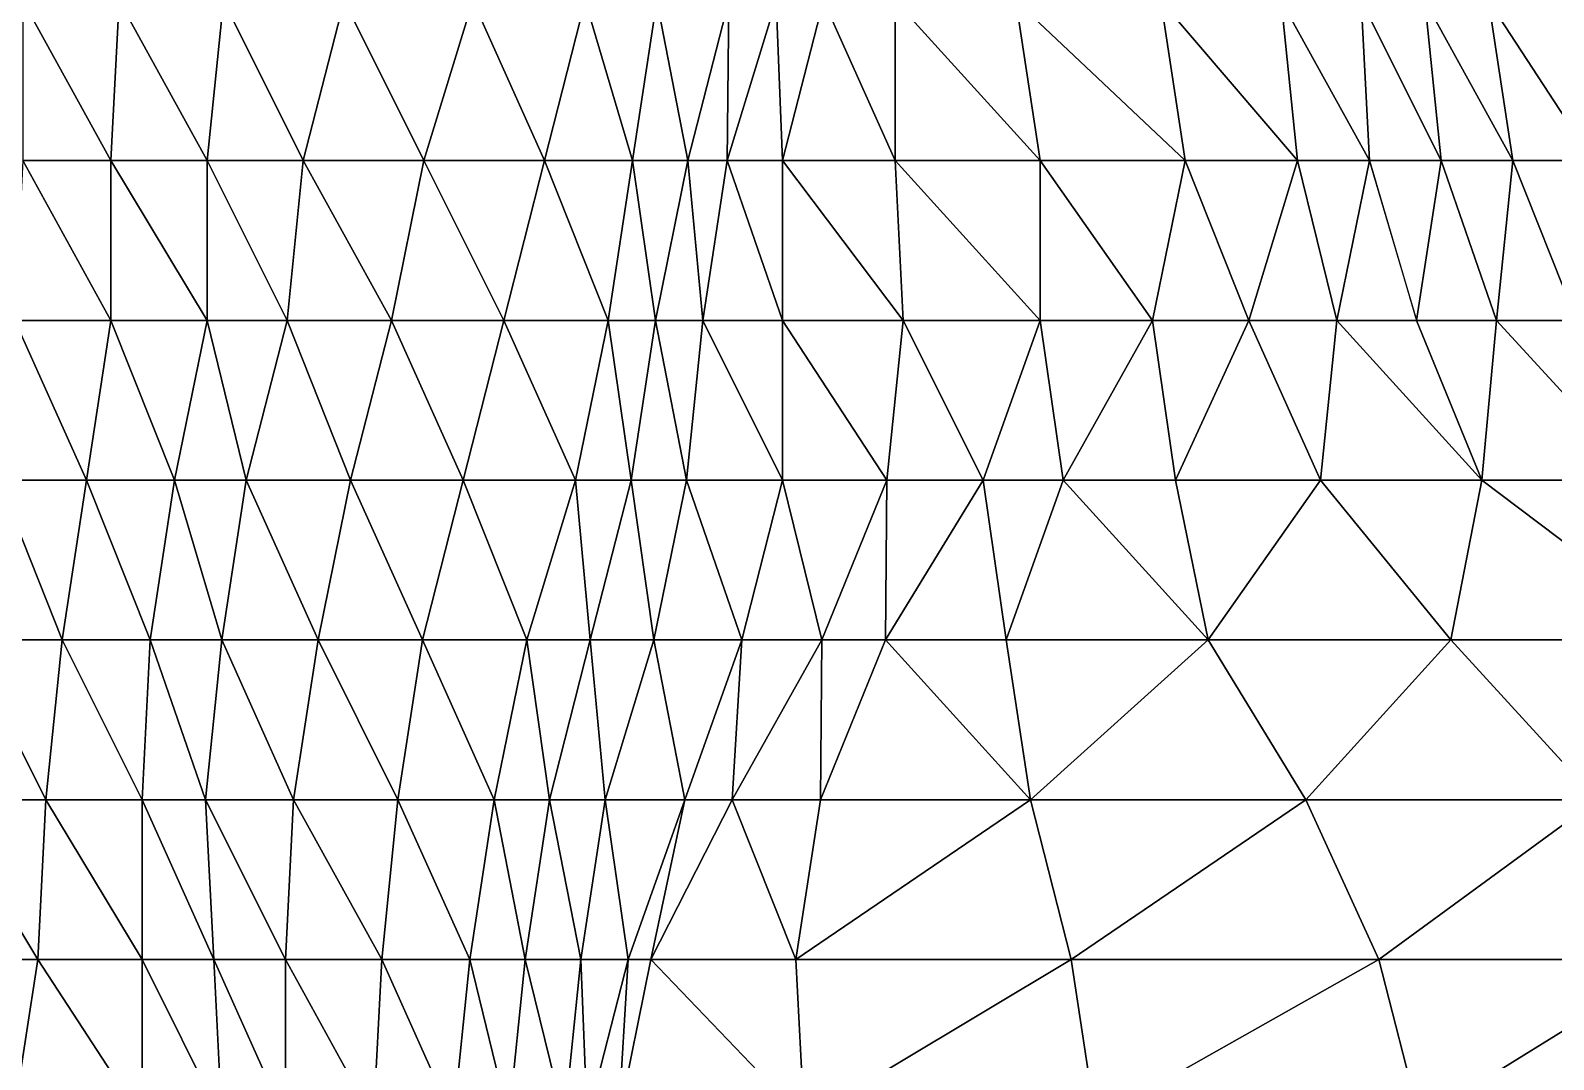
# Model space of a CAD drawing. Header units: metres. Extents: x -137 to 231, y -240 to 234.
# Drawn here: x -48.8 to 8.4, y 122.3 to 160.9 of the extents above; entities that cross this region are included whole.
import ezdxf

# ---------------------------------------------------------------- set-up
doc = ezdxf.new("R2010")
doc.units = ezdxf.units.M

msp = doc.modelspace()

# ---------------------------------------------------------------- linework, layer by layer
for points in [[(-49.102257, 162, -268.52692), (-45.796608, 156, -273.5466), (-45.49095, 162, -273.37012), (-45.490852, 162.0001, -273.37003)], [(-49.102257, 162, -268.52692), (-49.102257, 156, -268.52692), (-45.796608, 156, -273.5466), (-45.79651, 156.0001, -273.5465)], [(-45.49095, 162, -273.37012), (-45.796608, 156, -273.5466), (-42.185287, 156, -278.38983), (-42.18519, 156.0001, -278.38974)], [(-45.49095, 162, -273.37012), (-42.185287, 156, -278.38983), (-41.573982, 162, -278.03687), (-41.573883, 162.0001, -278.03677)], [(-41.573982, 162, -278.03687), (-42.185287, 156, -278.38983), (-38.573982, 156, -283.23303), (-38.573883, 156.0001, -283.23294)], [(-41.573982, 162, -278.03687), (-38.573982, 156, -283.23303), (-37.0457, 162, -282.35068), (-37.0456, 162.0001, -282.3506)], [(-37.0457, 162, -282.35068), (-38.573982, 156, -283.23303), (-34.0457, 156, -287.5468), (-34.0456, 156.0001, -287.54672)], [(-37.0457, 162, -282.35068), (-34.0457, 156, -287.5468), (-32.21176, 162, -286.488), (-32.211662, 162.0001, -286.4879)], [(-32.21176, 162, -286.488), (-34.0457, 156, -287.5468), (-29.517426, 156, -291.86063), (-29.517326, 156.0001, -291.86053)], [(-32.21176, 162, -286.488), (-29.517426, 156, -291.86063), (-27.989151, 162, -290.97827), (-27.989052, 162.0001, -290.97818)], [(-27.989151, 162, -290.97827), (-29.517426, 156, -291.86063), (-26.211761, 156, -296.8803), (-26.211662, 156.0001, -296.88022)], [(-27.989151, 162, -290.97827), (-26.211761, 156, -296.8803), (-25.2948, 162, -296.3509), (-25.2947, 162.0001, -296.3508)], [(-25.2948, 162, -296.3509), (-26.211761, 156, -296.8803), (-24.128738, 156, -302.60587), (-24.12864, 156.0001, -302.60577)], [(-25.2948, 162, -296.3509), (-24.128738, 156, -302.60587), (-22.600449, 162, -301.7235), (-22.60035, 162.0001, -301.72342)], [(-22.600449, 162, -301.7235), (-24.128738, 156, -302.60587), (-22.657013, 156, -308.6844), (-22.656914, 156.0001, -308.6843)], [(-22.600449, 162, -301.7235), (-22.657013, 156, -308.6844), (-20.823074, 162, -307.62555), (-20.822975, 162.0001, -307.62546)], [(-20.823074, 162, -307.62555), (-22.657013, 156, -308.6844), (-20.57399, 156, -314.40994), (-20.57389, 156.0001, -314.40985)], [(-20.823074, 162, -307.62555), (-20.57399, 156, -314.40994), (-19.0457, 162, -313.5276), (-19.0456, 162.0001, -313.5275)], [(-19.0457, 162, -313.5276), (-20.57399, 156, -314.40994), (-16.351364, 156, -318.9002), (-16.351265, 156.0001, -318.90012)], [(-19.0457, 162, -313.5276), (-16.351364, 156, -318.9002), (-16.351364, 162, -318.9002), (-16.351265, 162.0001, -318.90012)], [(-16.351364, 162, -318.9002), (-10.906113, 156, -322.6846), (-11.823074, 162, -323.214), (-11.822974, 162.0001, -323.2139)], [(-16.351364, 162, -318.9002), (-16.351364, 156, -318.9002), (-10.906113, 156, -322.6846), (-10.906013, 156.0001, -322.6845)], [(-11.823074, 162, -323.214), (-5.460861, 156, -326.469), (-6.377823, 162, -326.9984), (-6.377723, 162.0001, -326.99832)], [(-11.823074, 162, -323.214), (-10.906113, 156, -322.6846), (-5.460861, 156, -326.469), (-5.460761, 156.0001, -326.4689)], [(-6.377823, 162, -326.9984), (-1.238236, 156, -330.95926), (-1.849548, 162, -331.3122), (-1.849448, 162.0001, -331.3121)], [(-6.377823, 162, -326.9984), (-5.460861, 156, -326.469), (-1.238236, 156, -330.95926), (-1.238136, 156.0001, -330.95917)], [(-1.849548, 162, -331.3122), (1.456101, 156, -336.3319), (1.150452, 162, -336.50836), (1.150552, 162.0001, -336.50827)], [(-1.849548, 162, -331.3122), (-1.238236, 156, -330.95926), (1.456101, 156, -336.3319), (1.456201, 156.0001, -336.33182)], [(1.150452, 162, -336.50836), (4.150436, 156, -341.70453), (3.539139, 162, -342.05743), (3.539239, 162.0001, -342.05734)], [(1.150452, 162, -336.50836), (1.456101, 156, -336.3319), (4.150436, 156, -341.70453), (4.150537, 156.0001, -341.70444)], [(3.539139, 162, -342.05743), (6.844788, 156, -347.07715), (5.927811, 162, -347.60657), (5.927911, 162.0001, -347.60648)], [(3.539139, 162, -342.05743), (4.150436, 156, -341.70453), (6.844788, 156, -347.07715), (6.844888, 156.0001, -347.07706)], [(5.927811, 162, -347.60657), (9.844788, 156, -352.2733), (8.622162, 162, -352.9792), (8.622262, 162.0001, -352.9791)], [(5.927811, 162, -347.60657), (6.844788, 156, -347.07715), (9.844788, 156, -352.2733), (9.844888, 156.0001, -352.2732)], [(-49.102257, 156, -268.52692), (-49.407913, 150, -268.7034), (-45.796608, 150, -273.5466), (-45.79651, 150.0001, -273.5465)], [(-49.102257, 156, -268.52692), (-45.796608, 150, -273.5466), (-45.796608, 156, -273.5466), (-45.79651, 156.0001, -273.5465)], [(-45.796608, 156, -273.5466), (-42.185287, 150, -278.38983), (-42.185287, 156, -278.38983), (-42.18519, 156.0001, -278.38974)], [(-45.796608, 156, -273.5466), (-45.796608, 150, -273.5466), (-42.185287, 150, -278.38983), (-42.18519, 150.0001, -278.38974)], [(-42.185287, 156, -278.38983), (-39.185287, 150, -283.58597), (-38.573982, 156, -283.23303), (-38.573883, 156.0001, -283.23294)], [(-42.185287, 156, -278.38983), (-42.185287, 150, -278.38983), (-39.185287, 150, -283.58597), (-39.18519, 150.0001, -283.58588)], [(-38.573982, 156, -283.23303), (-39.185287, 150, -283.58597), (-35.268326, 150, -288.25272), (-35.268227, 150.0001, -288.25262)], [(-38.573982, 156, -283.23303), (-35.268326, 150, -288.25272), (-34.0457, 156, -287.5468), (-34.0456, 156.0001, -287.54672)], [(-34.0457, 156, -287.5468), (-35.268326, 150, -288.25272), (-31.0457, 150, -292.74298), (-31.0456, 150.0001, -292.7429)], [(-34.0457, 156, -287.5468), (-31.0457, 150, -292.74298), (-29.517426, 156, -291.86063), (-29.517326, 156.0001, -291.86053)], [(-29.517426, 156, -291.86063), (-31.0457, 150, -292.74298), (-27.128738, 150, -297.40973), (-27.12864, 150.0001, -297.40964)], [(-29.517426, 156, -291.86063), (-27.128738, 150, -297.40973), (-26.211761, 156, -296.8803), (-26.211662, 156.0001, -296.88022)], [(-26.211761, 156, -296.8803), (-27.128738, 150, -297.40973), (-25.351364, 150, -303.31177), (-25.351265, 150.0001, -303.31168)], [(-26.211761, 156, -296.8803), (-25.351364, 150, -303.31177), (-24.128738, 156, -302.60587), (-24.12864, 156.0001, -302.60577)], [(-24.128738, 156, -302.60587), (-25.351364, 150, -303.31177), (-23.57399, 150, -309.2138), (-23.57389, 150.0001, -309.2137)], [(-24.128738, 156, -302.60587), (-23.57399, 150, -309.2138), (-22.657013, 156, -308.6844), (-22.656914, 156.0001, -308.6843)], [(-22.657013, 156, -308.6844), (-23.57399, 150, -309.2138), (-20.57399, 150, -314.40994), (-20.57389, 150.0001, -314.40985)], [(-22.657013, 156, -308.6844), (-20.57399, 150, -314.40994), (-20.57399, 156, -314.40994), (-20.57389, 156.0001, -314.40985)], [(-20.57399, 156, -314.40994), (-16.0457, 150, -318.72375), (-16.351364, 156, -318.9002), (-16.351265, 156.0001, -318.90012)], [(-20.57399, 156, -314.40994), (-20.57399, 150, -314.40994), (-16.0457, 150, -318.72375), (-16.0456, 150.0001, -318.72366)], [(-16.351364, 156, -318.9002), (-10.906113, 150, -322.6846), (-10.906113, 156, -322.6846), (-10.906013, 156.0001, -322.6845)], [(-16.351364, 156, -318.9002), (-16.0457, 150, -318.72375), (-10.906113, 150, -322.6846), (-10.906013, 150.0001, -322.6845)], [(-10.906113, 156, -322.6846), (-6.683487, 150, -327.17487), (-5.460861, 156, -326.469), (-5.460761, 156.0001, -326.4689)], [(-10.906113, 156, -322.6846), (-10.906113, 150, -322.6846), (-6.683487, 150, -327.17487), (-6.683387, 150.0001, -327.17477)], [(-5.460861, 156, -326.469), (-6.683487, 150, -327.17487), (-3.072174, 150, -332.0181), (-3.072074, 150.0001, -332.018)], [(-5.460861, 156, -326.469), (-3.072174, 150, -332.0181), (-1.238236, 156, -330.95926), (-1.238136, 156.0001, -330.95917)], [(-1.238236, 156, -330.95926), (-3.072174, 150, -332.0181), (0.23349, 150, -337.03778), (0.23359, 150.0001, -337.0377)], [(-1.238236, 156, -330.95926), (0.23349, 150, -337.03778), (1.456101, 156, -336.3319), (1.456201, 156.0001, -336.33182)], [(1.456101, 156, -336.3319), (0.23349, 150, -337.03778), (3.233475, 150, -342.23392), (3.233575, 150.0001, -342.23383)], [(1.456101, 156, -336.3319), (3.233475, 150, -342.23392), (4.150436, 156, -341.70453), (4.150537, 156.0001, -341.70444)], [(4.150436, 156, -341.70453), (3.233475, 150, -342.23392), (6.233475, 150, -347.43005), (6.233575, 150.0001, -347.42996)], [(4.150436, 156, -341.70453), (6.233475, 150, -347.43005), (6.844788, 156, -347.07715), (6.844888, 156.0001, -347.07706)], [(6.844788, 156, -347.07715), (6.233475, 150, -347.43005), (9.233475, 150, -352.62622), (9.233575, 150.0001, -352.62613)], [(6.844788, 156, -347.07715), (9.233475, 150, -352.62622), (9.844788, 156, -352.2733), (9.844888, 156.0001, -352.2732)], [(-49.407913, 150, -268.7034), (-50.019226, 144, -269.05634), (-46.71357, 144, -274.07602), (-46.71347, 144.0001, -274.07593)], [(-49.407913, 150, -268.7034), (-46.71357, 144, -274.07602), (-45.796608, 150, -273.5466), (-45.79651, 150.0001, -273.5465)], [(-45.796608, 150, -273.5466), (-46.71357, 144, -274.07602), (-43.407913, 144, -279.0957), (-43.407814, 144.0001, -279.0956)], [(-45.796608, 150, -273.5466), (-43.407913, 144, -279.0957), (-42.185287, 150, -278.38983), (-42.18519, 150.0001, -278.38974)], [(-42.185287, 150, -278.38983), (-43.407913, 144, -279.0957), (-40.71357, 144, -284.46832), (-40.71347, 144.0001, -284.46823)], [(-42.185287, 150, -278.38983), (-40.71357, 144, -284.46832), (-39.185287, 150, -283.58597), (-39.18519, 150.0001, -283.58588)], [(-39.185287, 150, -283.58597), (-40.71357, 144, -284.46832), (-36.796608, 144, -289.13507), (-36.79651, 144.0001, -289.13498)], [(-39.185287, 150, -283.58597), (-36.796608, 144, -289.13507), (-35.268326, 150, -288.25272), (-35.268227, 150.0001, -288.25262)], [(-35.268326, 150, -288.25272), (-36.796608, 144, -289.13507), (-32.573982, 144, -293.62534), (-32.573883, 144.0001, -293.62524)], [(-35.268326, 150, -288.25272), (-32.573982, 144, -293.62534), (-31.0457, 150, -292.74298), (-31.0456, 150.0001, -292.7429)], [(-31.0457, 150, -292.74298), (-32.573982, 144, -293.62534), (-28.351364, 144, -298.1156), (-28.351265, 144.0001, -298.1155)], [(-31.0457, 150, -292.74298), (-28.351364, 144, -298.1156), (-27.128738, 150, -297.40973), (-27.12864, 150.0001, -297.40964)], [(-27.128738, 150, -297.40973), (-28.351364, 144, -298.1156), (-26.268326, 144, -303.84116), (-26.268227, 144.0001, -303.84106)], [(-27.128738, 150, -297.40973), (-26.268326, 144, -303.84116), (-25.351364, 150, -303.31177), (-25.351265, 150.0001, -303.31168)], [(-25.351364, 150, -303.31177), (-26.268326, 144, -303.84116), (-24.185287, 144, -309.5667), (-24.185188, 144.0001, -309.56662)], [(-25.351364, 150, -303.31177), (-24.185287, 144, -309.5667), (-23.57399, 150, -309.2138), (-23.57389, 150.0001, -309.2137)], [(-23.57399, 150, -309.2138), (-24.185287, 144, -309.5667), (-20.57399, 144, -314.40994), (-20.57389, 144.0001, -314.40985)], [(-23.57399, 150, -309.2138), (-20.57399, 144, -314.40994), (-20.57399, 150, -314.40994), (-20.57389, 150.0001, -314.40985)], [(-20.57399, 150, -314.40994), (-16.657013, 144, -319.07666), (-16.0457, 150, -318.72375), (-16.0456, 150.0001, -318.72366)], [(-20.57399, 150, -314.40994), (-20.57399, 144, -314.40994), (-16.657013, 144, -319.07666), (-16.656914, 144.0001, -319.07657)], [(-16.0457, 150, -318.72375), (-16.657013, 144, -319.07666), (-13.0457, 144, -323.9199), (-13.0456, 144.0001, -323.9198)], [(-16.0457, 150, -318.72375), (-13.0457, 144, -323.9199), (-10.906113, 150, -322.6846), (-10.906013, 150.0001, -322.6845)], [(-10.906113, 150, -322.6846), (-13.0457, 144, -323.9199), (-10.0457, 144, -329.11603), (-10.0456, 144.0001, -329.11594)], [(-10.906113, 150, -322.6846), (-10.0457, 144, -329.11603), (-6.683487, 150, -327.17487), (-6.683387, 150.0001, -327.17477)], [(-6.683487, 150, -327.17487), (-10.0457, 144, -329.11603), (-5.823074, 144, -333.60632), (-5.822974, 144.0001, -333.60623)], [(-6.683487, 150, -327.17487), (-5.823074, 144, -333.60632), (-3.072174, 150, -332.0181), (-3.072074, 150.0001, -332.018)], [(-3.072174, 150, -332.0181), (-5.823074, 144, -333.60632), (-0.377823, 144, -337.39072), (-0.377723, 144.0001, -337.39062)], [(-3.072174, 150, -332.0181), (-0.377823, 144, -337.39072), (0.23349, 150, -337.03778), (0.23359, 150.0001, -337.0377)], [(0.23349, 150, -337.03778), (-0.377823, 144, -337.39072), (5.678726, 144, -340.82214), (5.678826, 144.0001, -340.82205)], [(0.23349, 150, -337.03778), (5.678726, 144, -340.82214), (3.233475, 150, -342.23392), (3.233575, 150.0001, -342.23383)], [(6.233475, 150, -347.43005), (3.233475, 150, -342.23392), (5.678726, 144, -340.82214), (5.678826, 144.0001, -340.82205)], [(6.233475, 150, -347.43005), (5.678726, 144, -340.82214), (11.735291, 144, -344.2536), (11.735391, 144.0001, -344.2535)], [(9.233475, 150, -352.62622), (6.233475, 150, -347.43005), (11.735291, 144, -344.2536), (11.735391, 144.0001, -344.2535)], [(-50.019226, 144, -269.05634), (-51.24185, 138, -269.7622), (-47.63054, 138, -274.6054), (-47.63044, 138.0001, -274.60532)], [(-50.019226, 144, -269.05634), (-47.63054, 138, -274.6054), (-46.71357, 144, -274.07602), (-46.71347, 144.0001, -274.07593)], [(-46.71357, 144, -274.07602), (-47.63054, 138, -274.6054), (-44.324883, 138, -279.62512), (-44.324783, 138.0001, -279.62503)], [(-46.71357, 144, -274.07602), (-44.324883, 138, -279.62512), (-43.407913, 144, -279.0957), (-43.407814, 144.0001, -279.0956)], [(-43.407913, 144, -279.0957), (-44.324883, 138, -279.62512), (-41.63054, 138, -284.99774), (-41.63044, 138.0001, -284.99765)], [(-43.407913, 144, -279.0957), (-41.63054, 138, -284.99774), (-40.71357, 144, -284.46832), (-40.71347, 144.0001, -284.46823)], [(-40.71357, 144, -284.46832), (-41.63054, 138, -284.99774), (-38.019226, 138, -289.84094), (-38.019127, 138.0001, -289.84085)], [(-40.71357, 144, -284.46832), (-38.019226, 138, -289.84094), (-36.796608, 144, -289.13507), (-36.79651, 144.0001, -289.13498)], [(-36.796608, 144, -289.13507), (-38.019226, 138, -289.84094), (-34.102257, 138, -294.5077), (-34.102158, 138.0001, -294.5076)], [(-36.796608, 144, -289.13507), (-34.102257, 138, -294.5077), (-32.573982, 144, -293.62534), (-32.573883, 144.0001, -293.62524)], [(-32.573982, 144, -293.62534), (-34.102257, 138, -294.5077), (-30.185287, 138, -299.17444), (-30.185188, 138.0001, -299.17435)], [(-32.573982, 144, -293.62534), (-30.185287, 138, -299.17444), (-28.351364, 144, -298.1156), (-28.351265, 144.0001, -298.1155)], [(-28.351364, 144, -298.1156), (-30.185287, 138, -299.17444), (-27.7966, 138, -304.7235), (-27.796501, 138.0001, -304.72342)], [(-28.351364, 144, -298.1156), (-27.7966, 138, -304.7235), (-26.268326, 144, -303.84116), (-26.268227, 144.0001, -303.84106)], [(-26.268326, 144, -303.84116), (-27.7966, 138, -304.7235), (-25.407913, 138, -310.2726), (-25.407814, 138.0001, -310.27252)], [(-26.268326, 144, -303.84116), (-25.407913, 138, -310.2726), (-24.185287, 144, -309.5667), (-24.185188, 144.0001, -309.56662)], [(-24.185287, 144, -309.5667), (-25.407913, 138, -310.2726), (-22.102264, 138, -315.2923), (-22.102165, 138.0001, -315.2922)], [(-24.185287, 144, -309.5667), (-22.102264, 138, -315.2923), (-20.57399, 144, -314.40994), (-20.57389, 144.0001, -314.40985)], [(-20.57399, 144, -314.40994), (-22.102264, 138, -315.2923), (-19.102264, 138, -320.48843), (-19.102165, 138.0001, -320.48834)], [(-20.57399, 144, -314.40994), (-19.102264, 138, -320.48843), (-16.657013, 144, -319.07666), (-16.656914, 144.0001, -319.07657)], [(-16.657013, 144, -319.07666), (-19.102264, 138, -320.48843), (-16.713577, 138, -326.03754), (-16.713478, 138.0001, -326.03745)], [(-16.657013, 144, -319.07666), (-16.713577, 138, -326.03754), (-13.0457, 144, -323.9199), (-13.0456, 144.0001, -323.9198)], [(-13.0457, 144, -323.9199), (-16.713577, 138, -326.03754), (-12.185287, 138, -330.35132), (-12.185187, 138.0001, -330.35123)], [(-13.0457, 144, -323.9199), (-12.185287, 138, -330.35132), (-10.0457, 144, -329.11603), (-10.0456, 144.0001, -329.11594)], [(-10.0457, 144, -329.11603), (-12.185287, 138, -330.35132), (-4.600449, 138, -332.90045), (-4.600348, 138.0001, -332.90036)], [(-10.0457, 144, -329.11603), (-4.600449, 138, -332.90045), (-5.823074, 144, -333.60632), (-5.822974, 144.0001, -333.60623)], [(-4.600449, 138, -332.90045), (-0.377823, 144, -337.39072), (-5.823074, 144, -333.60632), (-5.822974, 144.0001, -333.60623)], [(-4.600449, 138, -332.90045), (4.512665, 138, -334.5672), (-0.377823, 144, -337.39072), (-0.377723, 144.0001, -337.39062)], [(5.678726, 144, -340.82214), (-0.377823, 144, -337.39072), (4.512665, 138, -334.5672), (4.512765, 138.0001, -334.5671)], [(5.678726, 144, -340.82214), (4.512665, 138, -334.5672), (13.625778, 138, -336.23392), (13.625878, 138.0001, -336.23383)], [(11.735291, 144, -344.2536), (5.678726, 144, -340.82214), (13.625778, 138, -336.23392), (13.625878, 138.0001, -336.23383)], [(-51.24185, 138, -269.7622), (-52.15882, 132, -270.29163), (-48.24185, 132, -274.95837), (-48.241753, 132.0001, -274.95828)], [(-51.24185, 138, -269.7622), (-48.24185, 132, -274.95837), (-47.63054, 138, -274.6054), (-47.63044, 138.0001, -274.60532)], [(-47.63054, 138, -274.6054), (-48.24185, 132, -274.95837), (-44.63054, 132, -279.80157), (-44.63044, 132.0001, -279.80148)], [(-47.63054, 138, -274.6054), (-44.63054, 132, -279.80157), (-44.324883, 138, -279.62512), (-44.324783, 138.0001, -279.62503)], [(-44.324883, 138, -279.62512), (-44.63054, 132, -279.80157), (-42.24185, 132, -285.35068), (-42.241753, 132.0001, -285.3506)], [(-44.324883, 138, -279.62512), (-42.24185, 132, -285.35068), (-41.63054, 138, -284.99774), (-41.63044, 138.0001, -284.99765)], [(-41.63054, 138, -284.99774), (-42.24185, 132, -285.35068), (-38.936195, 132, -290.37036), (-38.936096, 132.0001, -290.37027)], [(-41.63054, 138, -284.99774), (-38.936195, 132, -290.37036), (-38.019226, 138, -289.84094), (-38.019127, 138.0001, -289.84085)], [(-38.019226, 138, -289.84094), (-38.936195, 132, -290.37036), (-35.019226, 132, -295.0371), (-35.019127, 132.0001, -295.03702)], [(-38.019226, 138, -289.84094), (-35.019226, 132, -295.0371), (-34.102257, 138, -294.5077), (-34.102158, 138.0001, -294.5076)], [(-34.102257, 138, -294.5077), (-35.019226, 132, -295.0371), (-31.407913, 132, -299.8803), (-31.407814, 132.0001, -299.88022)], [(-34.102257, 138, -294.5077), (-31.407913, 132, -299.8803), (-30.185287, 138, -299.17444), (-30.185188, 138.0001, -299.17435)], [(-30.185287, 138, -299.17444), (-31.407913, 132, -299.8803), (-29.32489, 132, -305.60587), (-29.324791, 132.0001, -305.60577)], [(-30.185287, 138, -299.17444), (-29.32489, 132, -305.60587), (-27.7966, 138, -304.7235), (-27.796501, 138.0001, -304.72342)], [(-27.7966, 138, -304.7235), (-29.32489, 132, -305.60587), (-27.241852, 132, -311.33142), (-27.241753, 132.0001, -311.33133)], [(-27.7966, 138, -304.7235), (-27.241852, 132, -311.33142), (-25.407913, 138, -310.2726), (-25.407814, 138.0001, -310.27252)], [(-25.407913, 138, -310.2726), (-27.241852, 132, -311.33142), (-24.241852, 132, -316.5276), (-24.241753, 132.0001, -316.5275)], [(-25.407913, 138, -310.2726), (-24.241852, 132, -316.5276), (-22.102264, 138, -315.2923), (-22.102165, 138.0001, -315.2922)], [(-22.102264, 138, -315.2923), (-24.241852, 132, -316.5276), (-22.464478, 132, -322.42963), (-22.464378, 132.0001, -322.42953)], [(-22.102264, 138, -315.2923), (-22.464478, 132, -322.42963), (-19.102264, 138, -320.48843), (-19.102165, 138.0001, -320.48834)], [(-19.102264, 138, -320.48843), (-22.464478, 132, -322.42963), (-19.158813, 132, -327.44928), (-19.158714, 132.0001, -327.4492)], [(-19.102264, 138, -320.48843), (-19.158813, 132, -327.44928), (-16.713577, 138, -326.03754), (-16.713478, 138.0001, -326.03745)], [(-16.713577, 138, -326.03754), (-19.158813, 132, -327.44928), (-11.268326, 132, -329.82193), (-11.268226, 132.0001, -329.82184)], [(-16.713577, 138, -326.03754), (-11.268326, 132, -329.82193), (-12.185287, 138, -330.35132), (-12.185187, 138.0001, -330.35123)], [(-11.268326, 132, -329.82193), (-4.600449, 138, -332.90045), (-12.185287, 138, -330.35132), (-12.185187, 138.0001, -330.35123)], [(-11.268326, 132, -329.82193), (-0.932571, 132, -330.78278), (-4.600449, 138, -332.90045), (-4.600348, 138.0001, -332.90036)], [(-0.932571, 132, -330.78278), (4.512665, 138, -334.5672), (-4.600449, 138, -332.90045), (-4.600348, 138.0001, -332.90036)], [(-0.932571, 132, -330.78278), (10.014481, 132, -331.39072), (4.512665, 138, -334.5672), (4.512765, 138.0001, -334.5671)], [(10.014481, 132, -331.39072), (13.625778, 138, -336.23392), (4.512665, 138, -334.5672), (4.512765, 138.0001, -334.5671)], [(-52.15882, 132, -270.29163), (-53.07579, 126, -270.82104), (-48.54751, 126, -275.13483), (-48.54741, 126.0001, -275.13474)], [(-52.15882, 132, -270.29163), (-48.54751, 126, -275.13483), (-48.24185, 132, -274.95837), (-48.241753, 132.0001, -274.95828)], [(-48.24185, 132, -274.95837), (-48.54751, 126, -275.13483), (-44.63054, 126, -279.80157), (-44.63044, 126.0001, -279.80148)], [(-48.24185, 132, -274.95837), (-44.63054, 126, -279.80157), (-44.63054, 132, -279.80157), (-44.63044, 132.0001, -279.80148)], [(-44.63054, 132, -279.80157), (-41.936195, 126, -285.1742), (-42.24185, 132, -285.35068), (-42.241753, 132.0001, -285.3506)], [(-44.63054, 132, -279.80157), (-44.63054, 126, -279.80157), (-41.936195, 126, -285.1742), (-41.936096, 126.0001, -285.1741)], [(-42.24185, 132, -285.35068), (-39.24185, 126, -290.5468), (-38.936195, 132, -290.37036), (-38.936096, 132.0001, -290.37027)], [(-42.24185, 132, -285.35068), (-41.936195, 126, -285.1742), (-39.24185, 126, -290.5468), (-39.241753, 126.0001, -290.54672)], [(-38.936195, 132, -290.37036), (-39.24185, 126, -290.5468), (-35.63054, 126, -295.39), (-35.63044, 126.0001, -295.38992)], [(-38.936195, 132, -290.37036), (-35.63054, 126, -295.39), (-35.019226, 132, -295.0371), (-35.019127, 132.0001, -295.03702)], [(-35.019226, 132, -295.0371), (-35.63054, 126, -295.39), (-32.324883, 126, -300.40973), (-32.324783, 126.0001, -300.40964)], [(-35.019226, 132, -295.0371), (-32.324883, 126, -300.40973), (-31.407913, 132, -299.8803), (-31.407814, 132.0001, -299.88022)], [(-31.407913, 132, -299.8803), (-32.324883, 126, -300.40973), (-30.241852, 126, -306.13528), (-30.241753, 126.0001, -306.1352)], [(-31.407913, 132, -299.8803), (-30.241852, 126, -306.13528), (-29.32489, 132, -305.60587), (-29.324791, 132.0001, -305.60577)], [(-29.32489, 132, -305.60587), (-30.241852, 126, -306.13528), (-28.158813, 126, -311.86084), (-28.158714, 126.0001, -311.86075)], [(-29.32489, 132, -305.60587), (-28.158813, 126, -311.86084), (-27.241852, 132, -311.33142), (-27.241753, 132.0001, -311.33133)], [(-27.241852, 132, -311.33142), (-28.158813, 126, -311.86084), (-26.38144, 126, -317.76288), (-26.38134, 126.0001, -317.7628)], [(-27.241852, 132, -311.33142), (-26.38144, 126, -317.76288), (-24.241852, 132, -316.5276), (-24.241753, 132.0001, -316.5275)], [(-24.241852, 132, -316.5276), (-26.38144, 126, -317.76288), (-25.521042, 126, -324.19434), (-25.520943, 126.0001, -324.19424)], [(-24.241852, 132, -316.5276), (-25.521042, 126, -324.19434), (-22.464478, 132, -322.42963), (-22.464378, 132.0001, -322.42953)], [(-22.464478, 132, -322.42963), (-25.521042, 126, -324.19434), (-20.07579, 126, -327.9787), (-20.075691, 126.0001, -327.9786)], [(-22.464478, 132, -322.42963), (-20.07579, 126, -327.9787), (-19.158813, 132, -327.44928), (-19.158714, 132.0001, -327.4492)], [(-20.07579, 126, -327.9787), (-9.740036, 126, -328.93958), (-11.268326, 132, -329.82193), (-11.268226, 132.0001, -329.82184)], [(-20.07579, 126, -327.9787), (-11.268326, 132, -329.82193), (-19.158813, 132, -327.44928), (-19.158714, 132.0001, -327.4492)], [(-9.740036, 126, -328.93958), (-0.932571, 132, -330.78278), (-11.268326, 132, -329.82193), (-11.268226, 132.0001, -329.82184)], [(-9.740036, 126, -328.93958), (1.818329, 126, -329.19458), (-0.932571, 132, -330.78278), (-0.932471, 132.0001, -330.78268)], [(1.818329, 126, -329.19458), (10.014481, 132, -331.39072), (-0.932571, 132, -330.78278), (-0.932471, 132.0001, -330.78268)], [(1.818329, 126, -329.19458), (13.071045, 126, -329.626), (10.014481, 132, -331.39072), (10.014581, 132.0001, -331.39062)], [(-53.07579, 126, -270.82104), (-49.464478, 120, -275.66425), (-48.54751, 126, -275.13483), (-48.54741, 126.0001, -275.13474)], [(-48.54751, 126, -275.13483), (-49.464478, 120, -275.66425), (-44.63054, 120, -279.80157), (-44.63044, 120.0001, -279.80148)], [(-48.54751, 126, -275.13483), (-44.63054, 120, -279.80157), (-44.63054, 126, -279.80157), (-44.63044, 126.0001, -279.80148)], [(-44.63054, 126, -279.80157), (-41.63054, 120, -284.99774), (-41.936195, 126, -285.1742), (-41.936096, 126.0001, -285.1741)], [(-44.63054, 126, -279.80157), (-44.63054, 120, -279.80157), (-41.63054, 120, -284.99774), (-41.63044, 120.0001, -284.99765)], [(-41.936195, 126, -285.1742), (-39.24185, 120, -290.5468), (-39.24185, 126, -290.5468), (-39.241753, 126.0001, -290.54672)], [(-41.936195, 126, -285.1742), (-41.63054, 120, -284.99774), (-39.24185, 120, -290.5468), (-39.241753, 120.0001, -290.54672)], [(-39.24185, 126, -290.5468), (-35.936195, 120, -295.56653), (-35.63054, 126, -295.39), (-35.63044, 126.0001, -295.38992)], [(-39.24185, 126, -290.5468), (-39.24185, 120, -290.5468), (-35.936195, 120, -295.56653), (-35.936096, 120.0001, -295.56644)], [(-35.63054, 126, -295.39), (-35.936195, 120, -295.56653), (-32.936195, 120, -300.76266), (-32.936096, 120.0001, -300.76257)], [(-35.63054, 126, -295.39), (-32.936195, 120, -300.76266), (-32.324883, 126, -300.40973), (-32.324783, 126.0001, -300.40964)], [(-32.324883, 126, -300.40973), (-32.936195, 120, -300.76266), (-30.853165, 120, -306.48822), (-30.853065, 120.0001, -306.48813)], [(-32.324883, 126, -300.40973), (-30.853165, 120, -306.48822), (-30.241852, 126, -306.13528), (-30.241753, 126.0001, -306.1352)], [(-30.241852, 126, -306.13528), (-30.853165, 120, -306.48822), (-28.770126, 120, -312.2138), (-28.770027, 120.0001, -312.2137)], [(-30.241852, 126, -306.13528), (-28.770126, 120, -312.2138), (-28.158813, 126, -311.86084), (-28.158714, 126.0001, -311.86075)], [(-28.158813, 126, -311.86084), (-28.770126, 120, -312.2138), (-27.909729, 120, -318.64523), (-27.90963, 120.0001, -318.64514)], [(-28.158813, 126, -311.86084), (-27.909729, 120, -318.64523), (-26.38144, 126, -317.76288), (-26.38134, 126.0001, -317.7628)], [(-26.38144, 126, -317.76288), (-27.909729, 120, -318.64523), (-26.743668, 120, -324.9002), (-26.743568, 120.0001, -324.90012)], [(-26.38144, 126, -317.76288), (-26.743668, 120, -324.9002), (-25.521042, 126, -324.19434), (-25.520943, 126.0001, -324.19424)], [(-25.521042, 126, -324.19434), (-26.743668, 120, -324.9002), (-19.770126, 120, -327.80225), (-19.770027, 120.0001, -327.80215)], [(-25.521042, 126, -324.19434), (-19.770126, 120, -327.80225), (-20.07579, 126, -327.9787), (-20.075691, 126.0001, -327.9786)], [(-19.770126, 120, -327.80225), (-9.740036, 126, -328.93958), (-20.07579, 126, -327.9787), (-20.075691, 126.0001, -327.9786)], [(-19.770126, 120, -327.80225), (-8.823074, 120, -328.41016), (-9.740036, 126, -328.93958), (-9.739936, 126.0001, -328.93948)], [(-8.823074, 120, -328.41016), (1.818329, 126, -329.19458), (-9.740036, 126, -328.93958), (-9.739936, 126.0001, -328.93948)], [(-8.823074, 120, -328.41016), (3.346603, 120, -328.3122), (1.818329, 126, -329.19458), (1.818429, 126.0001, -329.1945)], [(3.346603, 120, -328.3122), (13.071045, 126, -329.626), (1.818329, 126, -329.19458), (1.818429, 126.0001, -329.1945)], [(3.346603, 120, -328.3122), (13.071045, 120, -329.626), (13.071045, 126, -329.626), (13.071145, 126.0001, -329.62592)]]:
    msp.add_3dface(points)

doc.saveas('drawing.dxf')
